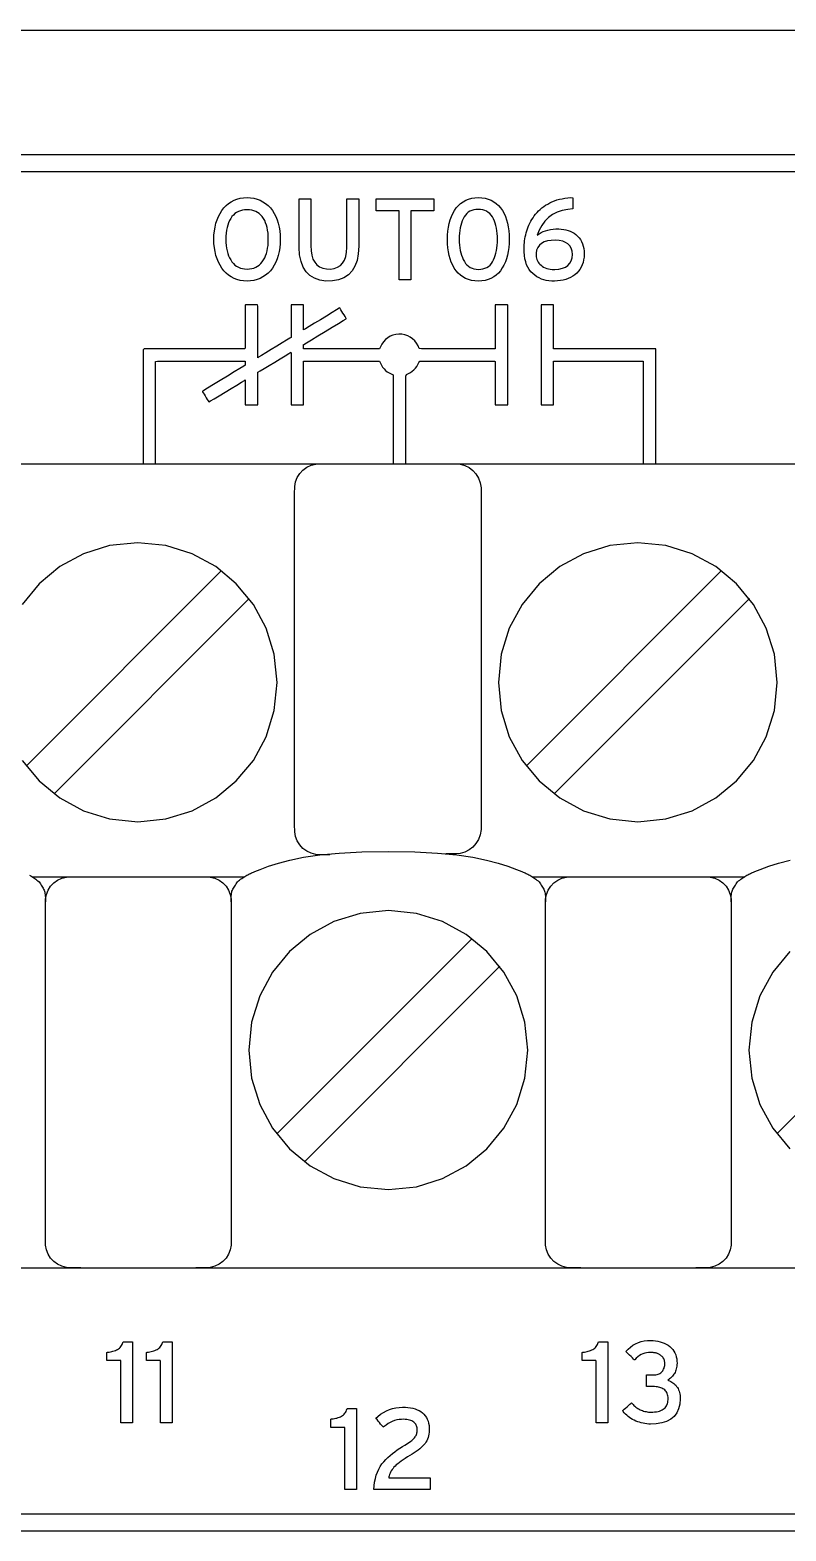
# Model space of a CAD drawing. Extents: x 1 to 47.7, y 0.2 to 33.4.
# Drawn here: x 29.745 to 30.652, y 13.384 to 15.184 of the extents above; entities that cross this region are included whole.
import ezdxf

# ---------------------------------------------------------------- set-up
doc = ezdxf.new("R2010")
doc.units = 0
doc.header["$MEASUREMENT"] = 0
doc.layers.add('6_0____DWG', color=7, linetype='CONTINUOUS')

msp = doc.modelspace()

# ---------------------------------------------------------------- linework, layer by layer
at = {"layer": '6_0____DWG'}
for points in [[(29.6799, 15.1836), (29.7622, 15.1836), (29.8452, 15.1836), (29.9287, 15.1836), (30.0129, 15.1836), (30.0976, 15.1836), (30.183, 15.1836), (30.2689, 15.1836), (30.4423, 15.1836), (30.6179, 15.1836), (30.7955, 15.1836), (30.975, 15.1836), (31.1564, 15.1836), (31.3395, 15.1836), (31.5243, 15.1836), (31.7106, 15.1836)], [(31.8808, 15.0339), (31.3597, 15.0339), (31.1005, 15.0339), (30.8428, 15.0339), (30.5871, 15.0339), (30.3339, 15.0339), (30.0839, 15.0339), (29.9601, 15.0339), (29.8373, 15.0339), (29.7156, 15.0339), (29.5949, 15.0339), (29.4754, 15.0339), (29.357, 15.0339), (29.24, 15.0339), (29.1243, 15.0339), (29.01, 15.0339), (28.8971, 15.0339), (28.7858, 15.0339), (28.6761, 15.0339), (28.568, 15.0339), (28.4617, 15.0339)], [(28.4781, 15.0139), (28.5488, 15.0139), (28.6204, 15.0139), (28.6931, 15.0139), (28.7666, 15.0139), (28.9165, 15.0139), (29.0698, 15.0139), (29.2264, 15.0139), (29.386, 15.0139), (29.5485, 15.0139), (29.7137, 15.0139), (29.8813, 15.0139), (30.0512, 15.0139), (30.2231, 15.0139), (30.3969, 15.0139), (30.5724, 15.0139), (30.7493, 15.0139), (30.9275, 15.0139), (31.2868, 15.0139), (31.6489, 15.0139)], [(30.2019, 14.967), (30.2019, 14.884), (30.1878, 14.884), (30.1878, 14.967), (30.1603, 14.967), (30.1603, 14.9812), (30.2294, 14.9812), (30.2294, 14.967), (30.2019, 14.967)], [(30.3732, 14.854), (30.3582, 14.854), (30.3582, 14.734), (30.3732, 14.734), (30.3732, 14.7865), (30.4807, 14.7865), (30.4807, 14.6636), (30.4957, 14.6636), (30.4957, 14.8015), (30.3732, 14.8015), (30.3732, 14.854)], [(26.4752, 14.6636), (31.4522, 14.6636)], [(30.1049, 14.1948), (30.1044, 14.1948), (30.103, 14.1948), (30.1011, 14.1948), (30.0989, 14.1948), (30.0967, 14.1948), (30.0947, 14.1948), (30.0932, 14.1948), (30.0925, 14.1948), (30.0878, 14.1952), (30.0822, 14.1967), (30.077, 14.1991), (30.0725, 14.2024), (30.0687, 14.2065), (30.0657, 14.2113), (30.0636, 14.2166), (30.0626, 14.2223), (30.0625, 14.2309), (30.0625, 14.2653), (30.0625, 14.322), (30.0625, 14.392), (30.0625, 14.4664), (30.0625, 14.5364), (30.0625, 14.5931), (30.0625, 14.6275), (30.0626, 14.6361), (30.0636, 14.6418), (30.0657, 14.6471), (30.0687, 14.6519), (30.0725, 14.656), (30.077, 14.6593), (30.0822, 14.6617), (30.0878, 14.6632), (30.0925, 14.6636), (30.0932, 14.6636), (30.0947, 14.6636), (30.0967, 14.6636), (30.0989, 14.6636), (30.1011, 14.6636), (30.103, 14.6636), (30.1044, 14.6636), (30.1049, 14.6636)], [(30.2438, 14.6636), (30.2443, 14.6636), (30.2457, 14.6636), (30.2476, 14.6636), (30.2498, 14.6636), (30.252, 14.6636), (30.254, 14.6636), (30.2555, 14.6636), (30.2562, 14.6636), (30.261, 14.6632), (30.2666, 14.6616), (30.2717, 14.6591), (30.2762, 14.6556), (30.28, 14.6513), (30.283, 14.6463), (30.2851, 14.6408), (30.2861, 14.6347), (30.2862, 14.626), (30.2862, 14.592), (30.2862, 14.5359), (30.2862, 14.4666), (30.2862, 14.3929), (30.2862, 14.3236), (30.2862, 14.2675), (30.2862, 14.2335), (30.2861, 14.2248), (30.2851, 14.2188), (30.283, 14.2132), (30.28, 14.2083), (30.2762, 14.204), (30.2717, 14.2005), (30.2666, 14.1979), (30.261, 14.1964), (30.2562, 14.196), (30.2555, 14.196), (30.254, 14.196), (30.252, 14.196), (30.2498, 14.196), (30.2476, 14.196), (30.2457, 14.196), (30.2443, 14.196), (30.2438, 14.196)], [(29.7354, 14.3079), (29.7559, 14.2832), (29.7807, 14.2628), (29.8091, 14.2474), (29.8405, 14.2377), (29.8743, 14.2343), (29.908, 14.2377), (29.9394, 14.2474), (29.9678, 14.2628), (29.9925, 14.2832), (30.013, 14.3079), (30.0284, 14.3363), (30.0381, 14.3677), (30.0415, 14.4014), (30.0381, 14.4351), (30.0284, 14.4665), (30.013, 14.4949), (29.9925, 14.5197), (29.9678, 14.5402), (29.9394, 14.5556), (29.908, 14.5654), (29.8743, 14.5688), (29.8405, 14.5654), (29.8091, 14.5556), (29.7807, 14.5402), (29.7559, 14.5197), (29.7354, 14.4949)], [(29.7404, 14.3011), (29.9747, 14.5354)], [(30.3404, 14.3011), (30.5747, 14.5354)], [(29.7739, 14.2677), (30.0081, 14.502)], [(30.3739, 14.2677), (30.6081, 14.502)], [(29.9862, 14.1384), (29.9862, 14.1399), (29.9862, 14.1416), (29.9863, 14.1433), (29.9864, 14.145), (29.9866, 14.1466), (29.9868, 14.1482), (29.987, 14.1497), (29.9873, 14.151), (29.9878, 14.1521), (29.9884, 14.1534), (29.9891, 14.1546), (29.9898, 14.1559), (29.9906, 14.1572), (29.9915, 14.1584), (29.9923, 14.1597), (29.9931, 14.1609), (29.9939, 14.1622), (29.9951, 14.1634), (29.9965, 14.1644), (29.9977, 14.1654), (29.999, 14.1663), (30.0002, 14.1672), (30.0015, 14.168), (30.0027, 14.1688), (30.0039, 14.1695), (30.0052, 14.1702), (30.0063, 14.1708), (30.0074, 14.1713), (30.0085, 14.1719), (30.0095, 14.1724), (30.0107, 14.1729), (30.0119, 14.1734), (30.0132, 14.174), (30.0147, 14.1746), (30.021, 14.1771), (30.0313, 14.1809), (30.0431, 14.1847), (30.0569, 14.1883), (30.0733, 14.1917), (30.0927, 14.1946), (30.1158, 14.1968), (30.143, 14.1983), (30.1748, 14.1988), (30.2067, 14.1983), (30.2339, 14.1968), (30.257, 14.1946), (30.2764, 14.1917), (30.2928, 14.1883), (30.3066, 14.1847), (30.3184, 14.1809), (30.3287, 14.1771), (30.335, 14.1746), (30.3365, 14.174), (30.3378, 14.1734), (30.339, 14.1729), (30.3401, 14.1724), (30.3412, 14.1719), (30.3423, 14.1713), (30.3434, 14.1708), (30.3445, 14.1702), (30.3458, 14.1695), (30.347, 14.1688), (30.3482, 14.168), (30.3494, 14.1672), (30.3507, 14.1663), (30.3519, 14.1654), (30.3532, 14.1644), (30.3545, 14.1634), (30.3558, 14.1622), (30.3566, 14.1609), (30.3574, 14.1597), (30.3582, 14.1584), (30.3591, 14.1572), (30.3599, 14.1559), (30.3606, 14.1546), (30.3613, 14.1534), (30.3619, 14.1521), (30.3623, 14.151), (30.3627, 14.1497), (30.3629, 14.1482), (30.3631, 14.1466), (30.3633, 14.145), (30.3634, 14.1433), (30.3635, 14.1416), (30.3635, 14.1399), (30.3635, 14.1384)], [(30.5862, 14.1384), (30.5862, 14.1399), (30.5862, 14.1416), (30.5863, 14.1433), (30.5864, 14.145), (30.5866, 14.1466), (30.5868, 14.1482), (30.587, 14.1497), (30.5874, 14.151), (30.5878, 14.1521), (30.5884, 14.1534), (30.5891, 14.1546), (30.5898, 14.1559), (30.5906, 14.1572), (30.5915, 14.1584), (30.5923, 14.1597), (30.5931, 14.1609), (30.5939, 14.1622), (30.5951, 14.1634), (30.5965, 14.1644), (30.5977, 14.1654), (30.599, 14.1663), (30.6002, 14.1672), (30.6015, 14.168), (30.6027, 14.1688), (30.6039, 14.1695), (30.6052, 14.1702), (30.6063, 14.1708), (30.6074, 14.1713), (30.6085, 14.1719), (30.6095, 14.1724), (30.6107, 14.1729), (30.6119, 14.1734), (30.6132, 14.174), (30.6147, 14.1746), (30.621, 14.1771), (30.6313, 14.1809), (30.6431, 14.1847), (30.6569, 14.1883)], [(29.7445, 14.1702), (29.7458, 14.1695), (29.747, 14.1688), (29.7482, 14.168), (29.7494, 14.1672), (29.7507, 14.1663), (29.7519, 14.1654), (29.7532, 14.1644), (29.7545, 14.1634), (29.7558, 14.1622), (29.7566, 14.1609), (29.7574, 14.1597), (29.7582, 14.1584), (29.7591, 14.1572), (29.7599, 14.1559), (29.7606, 14.1546), (29.7613, 14.1534), (29.7619, 14.1521), (29.7623, 14.151), (29.7626, 14.1497), (29.7629, 14.1482), (29.7631, 14.1466), (29.7633, 14.145), (29.7634, 14.1433), (29.7635, 14.1416), (29.7635, 14.1399), (29.7635, 14.1384)], [(29.7477, 14.1683), (30.0025, 14.1683)], [(29.8059, 13.6996), (29.8054, 13.6996), (29.804, 13.6996), (29.8021, 13.6996), (29.7999, 13.6996), (29.7977, 13.6996), (29.7957, 13.6996), (29.7942, 13.6996), (29.7935, 13.6996), (29.7888, 13.6999), (29.7832, 13.7013), (29.7781, 13.7037), (29.7735, 13.707), (29.7697, 13.711), (29.7667, 13.7156), (29.7646, 13.7208), (29.7636, 13.7265), (29.7635, 13.7351), (29.7635, 13.7696), (29.7635, 13.8264), (29.7635, 13.8966), (29.7635, 13.9713), (29.7635, 14.0415), (29.7635, 14.0983), (29.7635, 14.1328), (29.7636, 14.1414), (29.7646, 14.147), (29.7667, 14.1522), (29.7697, 14.1569), (29.7735, 14.1609), (29.7781, 14.1641), (29.7832, 14.1665), (29.7888, 14.168), (29.7935, 14.1683), (29.7942, 14.1683), (29.7957, 14.1683), (29.7977, 14.1683), (29.7999, 14.1683), (29.8021, 14.1683), (29.804, 14.1683), (29.8054, 14.1683), (29.8059, 14.1683)], [(29.944, 14.1683), (29.9445, 14.1683), (29.9459, 14.1683), (29.9478, 14.1683), (29.95, 14.1683), (29.9522, 14.1683), (29.9542, 14.1683), (29.9557, 14.1683), (29.9564, 14.1683), (29.9611, 14.168), (29.9667, 14.1665), (29.9718, 14.1641), (29.9764, 14.1609), (29.9802, 14.1569), (29.9832, 14.1522), (29.9852, 14.147), (29.9863, 14.1414), (29.9864, 14.1328), (29.9864, 14.0983), (29.9864, 14.0415), (29.9864, 13.9713), (29.9864, 13.8966), (29.9864, 13.8264), (29.9864, 13.7696), (29.9864, 13.7351), (29.9863, 13.7265), (29.9852, 13.7208), (29.9832, 13.7156), (29.9802, 13.711), (29.9764, 13.707), (29.9718, 13.7037), (29.9667, 13.7013), (29.9611, 13.6999), (29.9564, 13.6996), (29.9557, 13.6996), (29.9542, 13.6996), (29.9522, 13.6996), (29.95, 13.6996), (29.9478, 13.6996), (29.9459, 13.6996), (29.9445, 13.6996), (29.944, 13.6996)], [(30.3477, 14.1683), (30.6025, 14.1683)], [(30.4059, 13.6996), (30.4054, 13.6996), (30.404, 13.6996), (30.4021, 13.6996), (30.3999, 13.6996), (30.3977, 13.6996), (30.3957, 13.6996), (30.3942, 13.6996), (30.3935, 13.6996), (30.3888, 13.6999), (30.3832, 13.7013), (30.3781, 13.7037), (30.3735, 13.707), (30.3697, 13.711), (30.3667, 13.7156), (30.3646, 13.7208), (30.3636, 13.7265), (30.3635, 13.7351), (30.3635, 13.7696), (30.3635, 13.8264), (30.3635, 13.8966), (30.3635, 13.9713), (30.3635, 14.0415), (30.3635, 14.0983), (30.3635, 14.1328), (30.3636, 14.1414), (30.3646, 14.147), (30.3667, 14.1522), (30.3697, 14.1569), (30.3735, 14.1609), (30.3781, 14.1641), (30.3832, 14.1665), (30.3888, 14.168), (30.3935, 14.1683), (30.3942, 14.1683), (30.3957, 14.1683), (30.3977, 14.1683), (30.3999, 14.1683), (30.4021, 14.1683), (30.404, 14.1683), (30.4054, 14.1683), (30.4059, 14.1683)], [(30.544, 14.1683), (30.5445, 14.1683), (30.5459, 14.1683), (30.5478, 14.1683), (30.55, 14.1683), (30.5522, 14.1683), (30.5542, 14.1683), (30.5557, 14.1683), (30.5564, 14.1683), (30.5611, 14.168), (30.5667, 14.1665), (30.5718, 14.1641), (30.5764, 14.1609), (30.5802, 14.1569), (30.5832, 14.1522), (30.5852, 14.147), (30.5863, 14.1414), (30.5864, 14.1328), (30.5864, 14.0983), (30.5864, 14.0415), (30.5864, 13.9713), (30.5864, 13.8966), (30.5864, 13.8264), (30.5864, 13.7696), (30.5864, 13.7351), (30.5863, 13.7265), (30.5852, 13.7208), (30.5832, 13.7156), (30.5802, 13.711), (30.5764, 13.707), (30.5718, 13.7037), (30.5667, 13.7013), (30.5611, 13.6999), (30.5564, 13.6996), (30.5557, 13.6996), (30.5542, 13.6996), (30.5522, 13.6996), (30.55, 13.6996), (30.5478, 13.6996), (30.5459, 13.6996), (30.5445, 13.6996), (30.544, 13.6996)], [(30.0411, 13.8601), (30.2753, 14.0944)], [(30.6411, 13.8601), (30.8754, 14.0944)], [(30.6565, 14.0787), (30.6361, 14.0539), (30.6207, 14.0255), (30.6109, 13.9941), (30.6075, 13.9604), (30.6109, 13.9267), (30.6207, 13.8953), (30.6361, 13.8669), (30.6565, 13.8422)], [(30.0745, 13.8267), (30.3088, 14.061)], [(26.7935, 13.6996), (31.7746, 13.6996)], [(32.133, 13.4039), (31.4073, 13.4039), (31.0469, 13.4039), (30.8679, 13.4039), (30.6902, 13.4039), (30.5137, 13.4039), (30.3388, 13.4039), (30.1656, 13.4039), (29.9943, 13.4039), (29.8251, 13.4039), (29.6583, 13.4039), (29.494, 13.4039), (29.3325, 13.4039), (29.1738, 13.4039), (29.0183, 13.4039), (28.8661, 13.4039), (28.7914, 13.4039), (28.7175, 13.4039), (28.6445, 13.4039), (28.5725, 13.4039), (28.5015, 13.4039), (28.4315, 13.4039)], [(28.4617, 13.3839), (28.568, 13.3839), (28.6761, 13.3839), (28.7858, 13.3839), (28.8971, 13.3839), (29.01, 13.3839), (29.1243, 13.3839), (29.24, 13.3839), (29.357, 13.3839), (29.4754, 13.3839), (29.5949, 13.3839), (29.7156, 13.3839), (29.8373, 13.3839), (29.9601, 13.3839), (30.0839, 13.3839), (30.3339, 13.3839), (30.5871, 13.3839), (30.8428, 13.3839), (31.1005, 13.3839), (31.3597, 13.3839), (31.8808, 13.3839)]]:
    msp.add_lwpolyline(points, dxfattribs=at)
for points in [[(30.0453, 14.9326), (30.0451, 14.9275), (30.0447, 14.9225), (30.0439, 14.9179), (30.0429, 14.9134), (30.0416, 14.9093), (30.0399, 14.9053), (30.0381, 14.9017), (30.0359, 14.8982), (30.0334, 14.895), (30.0306, 14.8922), (30.0277, 14.8896), (30.0245, 14.8875), (30.0211, 14.8858), (30.0175, 14.8844), (30.0137, 14.8834), (30.0096, 14.8827), (30.0054, 14.8824), (30.0011, 14.8827), (29.9971, 14.8834), (29.9933, 14.8844), (29.9898, 14.8858), (29.9864, 14.8875), (29.9833, 14.8896), (29.9804, 14.8922), (29.9777, 14.895), (29.9752, 14.8982), (29.973, 14.9017), (29.971, 14.9053), (29.9694, 14.9093), (29.968, 14.9134), (29.967, 14.9179), (29.9662, 14.9225), (29.9657, 14.9275), (29.9656, 14.9326), (29.9657, 14.9378), (29.9662, 14.9427), (29.967, 14.9474), (29.968, 14.9519), (29.9694, 14.9561), (29.971, 14.96), (29.973, 14.9637), (29.9752, 14.9672), (29.9777, 14.9704), (29.9804, 14.9732), (29.9833, 14.9757), (29.9864, 14.9778), (29.9898, 14.9795), (29.9933, 14.9809), (29.9971, 14.9819), (30.0011, 14.9825), (30.0054, 14.9827), (30.0096, 14.9825), (30.0137, 14.9819), (30.0175, 14.9809), (30.0211, 14.9795), (30.0245, 14.9778), (30.0277, 14.9757), (30.0306, 14.9732), (30.0334, 14.9704), (30.0359, 14.9672), (30.0381, 14.9637), (30.0399, 14.96), (30.0416, 14.9561), (30.0429, 14.9519), (30.0439, 14.9474), (30.0447, 14.9427), (30.0451, 14.9378)], [(30.1394, 14.9245), (30.1388, 14.9154), (30.1373, 14.9074), (30.1348, 14.9005), (30.1314, 14.8947), (30.127, 14.89), (30.1216, 14.8865), (30.1153, 14.884), (30.108, 14.8827), (30.1, 14.8826), (30.0927, 14.8837), (30.0863, 14.886), (30.0808, 14.8894), (30.0763, 14.8938), (30.0728, 14.8994), (30.0702, 14.9062), (30.0685, 14.914), (30.0679, 14.9229), (30.0678, 14.9262), (30.0678, 14.9312), (30.0678, 14.9389), (30.0678, 14.9481), (30.0678, 14.9579), (30.0678, 14.9672), (30.0678, 14.9748), (30.0678, 14.9798), (30.0679, 14.9812), (30.0686, 14.9812), (30.0701, 14.9812), (30.0722, 14.9812), (30.0746, 14.9812), (30.0771, 14.9812), (30.0792, 14.9812), (30.0809, 14.9812), (30.0818, 14.9812), (30.0819, 14.9804), (30.0819, 14.9761), (30.0819, 14.9689), (30.0819, 14.96), (30.0819, 14.9503), (30.0819, 14.9409), (30.0819, 14.9329), (30.0819, 14.9273), (30.0819, 14.9252), (30.0822, 14.919), (30.0831, 14.9137), (30.0845, 14.909), (30.0866, 14.9051), (30.0892, 14.902), (30.0924, 14.8996), (30.0962, 14.898), (30.1006, 14.8971), (30.1055, 14.897), (30.11, 14.8977), (30.114, 14.8992), (30.1174, 14.9013), (30.1201, 14.9042), (30.1223, 14.9078), (30.1239, 14.9121), (30.1249, 14.9172), (30.1253, 14.923), (30.1253, 14.9256), (30.1253, 14.9307), (30.1253, 14.9384), (30.1253, 14.9478), (30.1253, 14.9577), (30.1253, 14.967), (30.1253, 14.9747), (30.1253, 14.9798), (30.1253, 14.9812), (30.126, 14.9812), (30.1276, 14.9812), (30.1297, 14.9812), (30.1321, 14.9812), (30.1345, 14.9812), (30.1367, 14.9812), (30.1384, 14.9812), (30.1393, 14.9812), (30.1394, 14.9804), (30.1394, 14.976), (30.1394, 14.9688), (30.1394, 14.9597), (30.1394, 14.9499), (30.1394, 14.9404), (30.1394, 14.9323), (30.1394, 14.9266)], [(30.32, 14.9328), (30.3198, 14.9276), (30.3194, 14.9227), (30.3188, 14.918), (30.3179, 14.9136), (30.3167, 14.9094), (30.3153, 14.9055), (30.3136, 14.9017), (30.3116, 14.8983), (30.3094, 14.895), (30.3069, 14.8922), (30.3042, 14.8896), (30.3013, 14.8875), (30.298, 14.8858), (30.2946, 14.8844), (30.2909, 14.8834), (30.2869, 14.8827), (30.2827, 14.8824), (30.2785, 14.8827), (30.2746, 14.8833), (30.271, 14.8843), (30.2675, 14.8857), (30.2643, 14.8875), (30.2614, 14.8896), (30.2587, 14.8921), (30.2562, 14.8949), (30.254, 14.8981), (30.2521, 14.9015), (30.2504, 14.9052), (30.249, 14.9091), (30.2478, 14.9133), (30.2469, 14.9177), (30.2462, 14.9224), (30.2458, 14.9273), (30.2457, 14.9325), (30.2458, 14.9377), (30.2462, 14.9426), (30.2469, 14.9473), (30.2478, 14.9517), (30.249, 14.9559), (30.2505, 14.9599), (30.2522, 14.9636), (30.2541, 14.9671), (30.2564, 14.9703), (30.2589, 14.9732), (30.2616, 14.9757), (30.2646, 14.9778), (30.2678, 14.9796), (30.2712, 14.9809), (30.2749, 14.9819), (30.2788, 14.9825), (30.283, 14.9827), (30.2872, 14.9825), (30.2911, 14.9819), (30.2948, 14.9809), (30.2983, 14.9795), (30.3015, 14.9778), (30.3044, 14.9757), (30.3071, 14.9732), (30.3096, 14.9704), (30.3118, 14.9672), (30.3137, 14.9638), (30.3153, 14.9601), (30.3168, 14.9562), (30.3179, 14.952), (30.3188, 14.9475), (30.3194, 14.9429), (30.3198, 14.9379)], [(30.4099, 14.9148), (30.4097, 14.9113), (30.4092, 14.9079), (30.4085, 14.9048), (30.4075, 14.9019), (30.4063, 14.8991), (30.4047, 14.8966), (30.4029, 14.8943), (30.4009, 14.8921), (30.3986, 14.8902), (30.3961, 14.8885), (30.3935, 14.8869), (30.3907, 14.8856), (30.3877, 14.8846), (30.3846, 14.8837), (30.3814, 14.8831), (30.378, 14.8827), (30.3744, 14.8825), (30.3709, 14.8825), (30.3676, 14.8828), (30.3644, 14.8833), (30.3614, 14.884), (30.3585, 14.885), (30.3557, 14.8863), (30.3531, 14.8878), (30.3505, 14.8895), (30.3482, 14.8915), (30.3459, 14.8937), (30.344, 14.8963), (30.3423, 14.8991), (30.3408, 14.9022), (30.3397, 14.9057), (30.3388, 14.9094), (30.3381, 14.9134), (30.3378, 14.9177), (30.3377, 14.9218), (30.3377, 14.924), (30.3379, 14.9263), (30.3381, 14.9286), (30.3384, 14.9309), (30.3387, 14.9332), (30.3392, 14.9356), (30.3397, 14.938), (30.3403, 14.9404), (30.341, 14.9428), (30.3418, 14.9452), (30.3427, 14.9475), (30.3436, 14.9498), (30.3447, 14.952), (30.3459, 14.9543), (30.3471, 14.9565), (30.3485, 14.9586), (30.3499, 14.9608), (30.3515, 14.9629), (30.3533, 14.9649), (30.3551, 14.9668), (30.3571, 14.9686), (30.3592, 14.9703), (30.3614, 14.972), (30.3636, 14.9736), (30.3661, 14.975), (30.3686, 14.9764), (30.3712, 14.9777), (30.3741, 14.9789), (30.377, 14.9799), (30.3801, 14.9807), (30.3834, 14.9814), (30.3868, 14.982), (30.3903, 14.9824), (30.394, 14.9827), (30.3961, 14.9826), (30.3961, 14.9817), (30.3961, 14.9801), (30.3961, 14.978), (30.3961, 14.9756), (30.3961, 14.9733), (30.3961, 14.9713), (30.3961, 14.9698), (30.3961, 14.9691), (30.3904, 14.9686), (30.3836, 14.9673), (30.3774, 14.9653), (30.3719, 14.9625), (30.3669, 14.9589), (30.3626, 14.9545), (30.3589, 14.9494), (30.3558, 14.9435), (30.3536, 14.9375), (30.3558, 14.9392), (30.3581, 14.9407), (30.3606, 14.9419), (30.3633, 14.943), (30.3662, 14.9438), (30.3693, 14.9445), (30.3726, 14.9449), (30.376, 14.9451), (30.3794, 14.9452), (30.3824, 14.945), (30.3853, 14.9446), (30.388, 14.9441), (30.3906, 14.9433), (30.3931, 14.9424), (30.3955, 14.9412), (30.3978, 14.9399), (30.4, 14.9384), (30.402, 14.9366), (30.4038, 14.9346), (30.4054, 14.9324), (30.4067, 14.93), (30.4078, 14.9274), (30.4087, 14.9246), (30.4093, 14.9215), (30.4097, 14.9183)], [(30.0309, 14.9326), (30.0308, 14.9365), (30.0306, 14.9401), (30.0301, 14.9435), (30.0295, 14.9467), (30.0287, 14.9498), (30.0277, 14.9526), (30.0266, 14.9552), (30.0252, 14.9577), (30.0237, 14.9599), (30.022, 14.9618), (30.0201, 14.9635), (30.0181, 14.9649), (30.0159, 14.9661), (30.0135, 14.967), (30.011, 14.9677), (30.0083, 14.9681), (30.0054, 14.9682), (30.0025, 14.9681), (29.9999, 14.9677), (29.9974, 14.967), (29.995, 14.9661), (29.9929, 14.9649), (29.9908, 14.9635), (29.989, 14.9618), (29.9873, 14.9599), (29.9858, 14.9577), (29.9844, 14.9552), (29.9832, 14.9526), (29.9822, 14.9498), (29.9814, 14.9467), (29.9807, 14.9435), (29.9803, 14.9401), (29.98, 14.9365), (29.9799, 14.9326), (29.98, 14.9289), (29.9803, 14.9253), (29.9807, 14.9219), (29.9814, 14.9187), (29.9822, 14.9157), (29.9832, 14.9129), (29.9844, 14.9103), (29.9858, 14.9079), (29.9873, 14.9056), (29.989, 14.9036), (29.9908, 14.9018), (29.9929, 14.9003), (29.995, 14.8991), (29.9974, 14.8982), (29.9999, 14.8975), (30.0025, 14.8971), (30.0054, 14.897), (30.0083, 14.8971), (30.011, 14.8975), (30.0135, 14.8982), (30.0159, 14.8991), (30.0181, 14.9003), (30.0201, 14.9018), (30.022, 14.9036), (30.0237, 14.9056), (30.0252, 14.9079), (30.0266, 14.9103), (30.0277, 14.9129), (30.0287, 14.9157), (30.0295, 14.9187), (30.0301, 14.9219), (30.0306, 14.9253), (30.0308, 14.9289)], [(30.3057, 14.9325), (30.3057, 14.9361), (30.3054, 14.9396), (30.3051, 14.9429), (30.3046, 14.9461), (30.3039, 14.9491), (30.3031, 14.9519), (30.3022, 14.9546), (30.3011, 14.9572), (30.2998, 14.9595), (30.2983, 14.9616), (30.2967, 14.9635), (30.2948, 14.965), (30.2928, 14.9663), (30.2906, 14.9673), (30.2881, 14.968), (30.2855, 14.9685), (30.2827, 14.9686), (30.2799, 14.9685), (30.2774, 14.968), (30.275, 14.9673), (30.2728, 14.9663), (30.2708, 14.9651), (30.2689, 14.9635), (30.2673, 14.9617), (30.2659, 14.9597), (30.2646, 14.9573), (30.2635, 14.9548), (30.2625, 14.9522), (30.2617, 14.9493), (30.261, 14.9464), (30.2605, 14.9432), (30.2602, 14.9399), (30.26, 14.9364), (30.2599, 14.9328), (30.26, 14.9292), (30.2602, 14.9257), (30.2606, 14.9224), (30.2612, 14.9193), (30.2619, 14.9163), (30.2627, 14.9135), (30.2637, 14.9108), (30.2648, 14.9083), (30.2661, 14.9059), (30.2676, 14.9038), (30.2692, 14.9019), (30.2711, 14.9003), (30.2731, 14.899), (30.2753, 14.8979), (30.2776, 14.8972), (30.2802, 14.8967), (30.283, 14.8965), (30.2858, 14.8967), (30.2884, 14.8972), (30.2908, 14.8979), (30.293, 14.8989), (30.2951, 14.9002), (30.2969, 14.9018), (30.2985, 14.9037), (30.3, 14.9058), (30.3012, 14.9082), (30.3023, 14.9107), (30.3032, 14.9133), (30.304, 14.9161), (30.3046, 14.9191), (30.3051, 14.9222), (30.3054, 14.9255), (30.3057, 14.9289)], [(30.3957, 14.9146), (30.3953, 14.9185), (30.3943, 14.9219), (30.3927, 14.9247), (30.3904, 14.9271), (30.3876, 14.929), (30.3841, 14.9303), (30.38, 14.9312), (30.3753, 14.9315), (30.3702, 14.9313), (30.3657, 14.9307), (30.3619, 14.9295), (30.3586, 14.9278), (30.3561, 14.9256), (30.3541, 14.9229), (30.3528, 14.9197), (30.3521, 14.916), (30.3521, 14.9133), (30.3522, 14.9116), (30.3526, 14.9099), (30.3531, 14.9084), (30.3538, 14.9068), (30.3546, 14.9054), (30.3556, 14.904), (30.3568, 14.9027), (30.3581, 14.9015), (30.3596, 14.9003), (30.3612, 14.8993), (30.363, 14.8985), (30.3649, 14.8978), (30.367, 14.8972), (30.3692, 14.8969), (30.3716, 14.8966), (30.3746, 14.8966), (30.3795, 14.897), (30.3838, 14.8979), (30.3874, 14.8994), (30.3903, 14.9014), (30.3926, 14.9039), (30.3943, 14.9069), (30.3953, 14.9105)], [(30.3032, 14.8015), (30.3, 14.8015), (30.2914, 14.8015), (30.2791, 14.8015), (30.2645, 14.8015), (30.2492, 14.8015), (30.2347, 14.8015), (30.2227, 14.8015), (30.2145, 14.8015), (30.2118, 14.8018), (30.2105, 14.8051), (30.2087, 14.8081), (30.2065, 14.8109), (30.204, 14.8133), (30.2012, 14.8153), (30.1981, 14.8169), (30.1947, 14.8181), (30.1912, 14.8188), (30.1875, 14.819), (30.1838, 14.8186), (30.1803, 14.8177), (30.1771, 14.8164), (30.1741, 14.8146), (30.1714, 14.8124), (30.169, 14.8099), (30.167, 14.807), (30.1653, 14.8039), (30.1642, 14.8015), (30.1593, 14.8015), (30.1496, 14.8015), (30.1364, 14.8015), (30.1215, 14.8015), (30.1063, 14.8015), (30.0923, 14.8015), (30.0812, 14.8015), (30.0745, 14.8015), (30.0732, 14.8015), (30.0732, 14.8018), (30.0732, 14.8024), (30.0732, 14.8031), (30.0732, 14.8039), (30.0732, 14.8047), (30.0732, 14.8055), (30.0732, 14.806), (30.0732, 14.8064), (30.0736, 14.8067), (30.0769, 14.8087), (30.0828, 14.8123), (30.0905, 14.8169), (30.099, 14.8221), (30.1075, 14.8272), (30.1151, 14.8318), (30.1209, 14.8354), (30.1242, 14.8374), (30.1245, 14.8377), (30.1239, 14.8386), (30.123, 14.8401), (30.1218, 14.8421), (30.1205, 14.8442), (30.1192, 14.8463), (30.1181, 14.8482), (30.1172, 14.8496), (30.1168, 14.8504), (30.1161, 14.85), (30.1128, 14.848), (30.1075, 14.8448), (30.1008, 14.8407), (30.0935, 14.8363), (30.0864, 14.832), (30.0801, 14.8282), (30.0755, 14.8254), (30.0733, 14.8241), (30.0732, 14.8246), (30.0732, 14.827), (30.0732, 14.8308), (30.0732, 14.8354), (30.0732, 14.8405), (30.0732, 14.8453), (30.0732, 14.8496), (30.0732, 14.8526), (30.0732, 14.854), (30.0728, 14.854), (30.0715, 14.854), (30.0696, 14.854), (30.0672, 14.854), (30.0647, 14.854), (30.0623, 14.854), (30.0602, 14.854), (30.0588, 14.854), (30.0582, 14.854), (30.0582, 14.8528), (30.0582, 14.8493), (30.0582, 14.8441), (30.0582, 14.8379), (30.0582, 14.8313), (30.0582, 14.8251), (30.0582, 14.8198), (30.0582, 14.8162), (30.0582, 14.8149), (30.0567, 14.814), (30.0529, 14.8117), (30.0475, 14.8084), (30.0411, 14.8045), (30.0343, 14.8005), (30.028, 14.7966), (30.0228, 14.7934), (30.0193, 14.7913), (30.0182, 14.7907), (30.0182, 14.7934), (30.0182, 14.7997), (30.0182, 14.8085), (30.0182, 14.8187), (30.0182, 14.8293), (30.0182, 14.8392), (30.0182, 14.8474), (30.0182, 14.8526), (30.0181, 14.854), (30.0174, 14.854), (30.0159, 14.854), (30.0137, 14.854), (30.0113, 14.854), (30.0088, 14.854), (30.0065, 14.854), (30.0046, 14.854), (30.0034, 14.854), (30.0032, 14.8538), (30.0032, 14.851), (30.0032, 14.8453), (30.0032, 14.8377), (30.0032, 14.8291), (30.0032, 14.8203), (30.0032, 14.8123), (30.0032, 14.806), (30.0032, 14.8022), (30.0025, 14.8015), (29.9951, 14.8015), (29.9813, 14.8015), (29.9633, 14.8015), (29.9431, 14.8015), (29.9228, 14.8015), (29.9044, 14.8015), (29.89, 14.8015), (29.8818, 14.8015), (29.8807, 14.8003), (29.8807, 14.7912), (29.8807, 14.7752), (29.8807, 14.7546), (29.8807, 14.7318), (29.8807, 14.709), (29.8807, 14.6886), (29.8807, 14.673), (29.8807, 14.6645), (29.8808, 14.6636), (29.8819, 14.6636), (29.8837, 14.6636), (29.886, 14.6636), (29.8885, 14.6636), (29.8909, 14.6636), (29.8931, 14.6636), (29.8948, 14.6636), (29.8956, 14.6636), (29.8957, 14.6656), (29.8957, 14.675), (29.8957, 14.6902), (29.8957, 14.7091), (29.8957, 14.7296), (29.8957, 14.7497), (29.8957, 14.7672), (29.8957, 14.7801), (29.8957, 14.7863), (29.8979, 14.7865), (29.9067, 14.7865), (29.9203, 14.7865), (29.9371, 14.7865), (29.9551, 14.7865), (29.9725, 14.7865), (29.9875, 14.7865), (29.9983, 14.7865), (30.0031, 14.7865), (30.0032, 14.7864), (30.0032, 14.7859), (30.0032, 14.7853), (30.0032, 14.7845), (30.0032, 14.7837), (30.0032, 14.7829), (30.0032, 14.7822), (30.0032, 14.7818), (30.0032, 14.7816), (30.0015, 14.7806), (29.9968, 14.7777), (29.99, 14.7736), (29.9818, 14.7686), (29.9732, 14.7634), (29.965, 14.7584), (29.9581, 14.7543), (29.9534, 14.7514), (29.9518, 14.7504), (29.9521, 14.7499), (29.9528, 14.7487), (29.9539, 14.7469), (29.9551, 14.7449), (29.9564, 14.7427), (29.9577, 14.7407), (29.9587, 14.739), (29.9594, 14.7379), (29.9596, 14.7376), (29.9615, 14.7388), (29.9659, 14.7414), (29.972, 14.7451), (29.9791, 14.7494), (29.9864, 14.7538), (29.9932, 14.7579), (29.9987, 14.7613), (30.0022, 14.7635), (30.0032, 14.764), (30.0032, 14.7624), (30.0032, 14.7593), (30.0032, 14.755), (30.0032, 14.7501), (30.0032, 14.7451), (30.0032, 14.7405), (30.0032, 14.7368), (30.0032, 14.7345), (30.0032, 14.734), (30.0041, 14.734), (30.0057, 14.734), (30.0079, 14.734), (30.0103, 14.734), (30.0128, 14.734), (30.0151, 14.734), (30.0169, 14.734), (30.018, 14.734), (30.0182, 14.7342), (30.0182, 14.7367), (30.0182, 14.7411), (30.0182, 14.7469), (30.0182, 14.7533), (30.0182, 14.7598), (30.0182, 14.7656), (30.0182, 14.7702), (30.0182, 14.7728), (30.0185, 14.7733), (30.0212, 14.775), (30.0259, 14.7778), (30.0319, 14.7814), (30.0386, 14.7855), (30.0452, 14.7895), (30.051, 14.793), (30.0555, 14.7958), (30.0579, 14.7972), (30.0582, 14.7965), (30.0582, 14.7919), (30.0582, 14.7843), (30.0582, 14.7746), (30.0582, 14.7641), (30.0582, 14.7537), (30.0582, 14.7445), (30.0582, 14.7377), (30.0582, 14.7342), (30.0584, 14.734), (30.0596, 14.734), (30.0615, 14.734), (30.0638, 14.734), (30.0663, 14.734), (30.0687, 14.734), (30.0709, 14.734), (30.0724, 14.734), (30.0732, 14.734), (30.0732, 14.7352), (30.0732, 14.7395), (30.0732, 14.7462), (30.0732, 14.7544), (30.0732, 14.7632), (30.0732, 14.7717), (30.0732, 14.779), (30.0732, 14.7842), (30.0732, 14.7865), (30.0757, 14.7865), (30.0837, 14.7865), (30.0957, 14.7865), (30.1101, 14.7865), (30.1254, 14.7865), (30.14, 14.7865), (30.1525, 14.7865), (30.1611, 14.7865), (30.1644, 14.7865), (30.1654, 14.784), (30.1666, 14.7816), (30.168, 14.7794), (30.1697, 14.7773), (30.1716, 14.7755), (30.1736, 14.7738), (30.1759, 14.7724), (30.1783, 14.7712), (30.1806, 14.7703), (30.1806, 14.766), (30.1806, 14.7557), (30.1806, 14.741), (30.1806, 14.7238), (30.1806, 14.706), (30.1806, 14.6892), (30.1806, 14.6754), (30.1806, 14.6663), (30.1807, 14.6636), (30.1814, 14.6636), (30.1829, 14.6636), (30.185, 14.6636), (30.1874, 14.6636), (30.1899, 14.6636), (30.1923, 14.6636), (30.1942, 14.6636), (30.1954, 14.6636), (30.1957, 14.6639), (30.1957, 14.6694), (30.1957, 14.6807), (30.1957, 14.696), (30.1957, 14.7134), (30.1957, 14.7312), (30.1957, 14.7476), (30.1957, 14.7606), (30.1957, 14.7687), (30.1966, 14.7706), (30.1991, 14.7716), (30.2014, 14.7729), (30.2036, 14.7745), (30.2056, 14.7762), (30.2074, 14.7782), (30.2089, 14.7803), (30.2103, 14.7826), (30.2114, 14.7851), (30.2126, 14.7865), (30.2183, 14.7865), (30.2287, 14.7865), (30.2422, 14.7865), (30.2573, 14.7865), (30.2725, 14.7865), (30.2861, 14.7865), (30.2966, 14.7865), (30.3024, 14.7865), (30.3032, 14.786), (30.3032, 14.7824), (30.3032, 14.7762), (30.3032, 14.7683), (30.3032, 14.7595), (30.3032, 14.7509), (30.3032, 14.7432), (30.3032, 14.7373), (30.3032, 14.7343), (30.3034, 14.734), (30.3045, 14.734), (30.3063, 14.734), (30.3086, 14.734), (30.3111, 14.734), (30.3136, 14.734), (30.3157, 14.734), (30.3173, 14.734), (30.3181, 14.734), (30.3182, 14.7362), (30.3182, 14.7457), (30.3182, 14.7608), (30.3182, 14.7793), (30.3182, 14.7994), (30.3182, 14.8189), (30.3182, 14.8359), (30.3182, 14.8482), (30.3182, 14.8538), (30.3178, 14.854), (30.3165, 14.854), (30.3146, 14.854), (30.3123, 14.854), (30.3097, 14.854), (30.3073, 14.854), (30.3052, 14.854), (30.3038, 14.854), (30.3032, 14.854), (30.3032, 14.8525), (30.3032, 14.8478), (30.3032, 14.8409), (30.3032, 14.8326), (30.3032, 14.8238), (30.3032, 14.8154), (30.3032, 14.8083), (30.3032, 14.8033)], [(30.3069, 14.4014), (30.3103, 14.3677), (30.32, 14.3363), (30.3354, 14.3079), (30.3559, 14.2832), (30.3807, 14.2628), (30.4091, 14.2474), (30.4405, 14.2377), (30.4743, 14.2343), (30.508, 14.2377), (30.5394, 14.2474), (30.5678, 14.2628), (30.5925, 14.2832), (30.613, 14.3079), (30.6284, 14.3363), (30.6381, 14.3677), (30.6415, 14.4014), (30.6381, 14.4351), (30.6284, 14.4665), (30.613, 14.4949), (30.5925, 14.5197), (30.5678, 14.5402), (30.5394, 14.5556), (30.508, 14.5654), (30.4743, 14.5688), (30.4405, 14.5654), (30.4091, 14.5556), (30.3807, 14.5402), (30.3559, 14.5197), (30.3354, 14.4949), (30.32, 14.4665), (30.3103, 14.4351)], [(30.0075, 13.9604), (30.0109, 13.9267), (30.0207, 13.8953), (30.0361, 13.8669), (30.0565, 13.8422), (30.0813, 13.8218), (30.1097, 13.8064), (30.1412, 13.7967), (30.1749, 13.7933), (30.2086, 13.7967), (30.24, 13.8064), (30.2684, 13.8218), (30.2932, 13.8422), (30.3136, 13.8669), (30.329, 13.8953), (30.3388, 13.9267), (30.3422, 13.9604), (30.3388, 13.9941), (30.329, 14.0255), (30.3136, 14.0539), (30.2932, 14.0787), (30.2684, 14.0992), (30.24, 14.1146), (30.2086, 14.1244), (30.1749, 14.1278), (30.1412, 14.1244), (30.1097, 14.1146), (30.0813, 14.0992), (30.0565, 14.0787), (30.0361, 14.0539), (30.0207, 14.0255), (30.0109, 13.9941)], [(29.8539, 13.5136), (29.8539, 13.5164), (29.8539, 13.524), (29.8539, 13.5349), (29.8539, 13.5475), (29.8539, 13.5606), (29.8539, 13.5725), (29.8539, 13.582), (29.8539, 13.5874), (29.8538, 13.5881), (29.8526, 13.5881), (29.8505, 13.5881), (29.8478, 13.5881), (29.8449, 13.5881), (29.842, 13.5881), (29.8396, 13.5881), (29.8379, 13.5881), (29.8372, 13.5881), (29.8372, 13.5885), (29.8372, 13.5895), (29.8372, 13.591), (29.8372, 13.5927), (29.8372, 13.5944), (29.8372, 13.596), (29.8372, 13.5973), (29.8372, 13.598), (29.8381, 13.5982), (29.8398, 13.5984), (29.8414, 13.5987), (29.843, 13.599), (29.8445, 13.5994), (29.846, 13.5998), (29.8474, 13.6003), (29.8487, 13.6009), (29.85, 13.6016), (29.8512, 13.6023), (29.8523, 13.6031), (29.8532, 13.604), (29.8541, 13.605), (29.8548, 13.6061), (29.8555, 13.6073), (29.856, 13.6086), (29.8565, 13.61), (29.8567, 13.6107), (29.8576, 13.6107), (29.859, 13.6107), (29.8608, 13.6107), (29.8628, 13.6107), (29.8648, 13.6107), (29.8664, 13.6107), (29.8676, 13.6107), (29.868, 13.6107), (29.868, 13.607), (29.868, 13.5971), (29.868, 13.583), (29.868, 13.5664), (29.868, 13.5494), (29.868, 13.5338), (29.868, 13.5216), (29.868, 13.5145), (29.8679, 13.5136), (29.8669, 13.5136), (29.8651, 13.5136), (29.8628, 13.5136), (29.8604, 13.5136), (29.858, 13.5136), (29.8559, 13.5136), (29.8545, 13.5136)], [(29.9014, 13.5136), (29.9014, 13.5164), (29.9014, 13.524), (29.9014, 13.5349), (29.9014, 13.5475), (29.9014, 13.5606), (29.9014, 13.5725), (29.9014, 13.582), (29.9014, 13.5874), (29.9012, 13.5881), (29.9, 13.5881), (29.8979, 13.5881), (29.8952, 13.5881), (29.8923, 13.5881), (29.8895, 13.5881), (29.887, 13.5881), (29.8854, 13.5881), (29.8847, 13.5881), (29.8847, 13.5885), (29.8847, 13.5895), (29.8847, 13.591), (29.8847, 13.5927), (29.8847, 13.5944), (29.8847, 13.596), (29.8847, 13.5973), (29.8847, 13.598), (29.8856, 13.5982), (29.8873, 13.5984), (29.8889, 13.5987), (29.8905, 13.599), (29.892, 13.5994), (29.8934, 13.5998), (29.8948, 13.6003), (29.8962, 13.6009), (29.8975, 13.6016), (29.8986, 13.6023), (29.8997, 13.6031), (29.9007, 13.604), (29.9016, 13.605), (29.9023, 13.6061), (29.903, 13.6073), (29.9035, 13.6086), (29.9039, 13.61), (29.9042, 13.6107), (29.905, 13.6107), (29.9065, 13.6107), (29.9083, 13.6107), (29.9103, 13.6107), (29.9123, 13.6107), (29.9139, 13.6107), (29.9151, 13.6107), (29.9155, 13.6107), (29.9155, 13.607), (29.9155, 13.5971), (29.9155, 13.583), (29.9155, 13.5664), (29.9155, 13.5494), (29.9155, 13.5338), (29.9155, 13.5216), (29.9155, 13.5145), (29.9154, 13.5136), (29.9144, 13.5136), (29.9126, 13.5136), (29.9103, 13.5136), (29.9078, 13.5136), (29.9054, 13.5136), (29.9034, 13.5136), (29.9019, 13.5136)], [(30.4242, 13.5136), (30.4242, 13.5164), (30.4242, 13.524), (30.4242, 13.5349), (30.4242, 13.5475), (30.4242, 13.5606), (30.4242, 13.5725), (30.4242, 13.582), (30.4242, 13.5874), (30.424, 13.5881), (30.4228, 13.5881), (30.4207, 13.5881), (30.418, 13.5881), (30.4151, 13.5881), (30.4123, 13.5881), (30.4098, 13.5881), (30.4081, 13.5881), (30.4075, 13.5881), (30.4075, 13.5885), (30.4075, 13.5895), (30.4075, 13.591), (30.4075, 13.5927), (30.4075, 13.5944), (30.4075, 13.596), (30.4075, 13.5973), (30.4075, 13.598), (30.4084, 13.5982), (30.4101, 13.5984), (30.4117, 13.5987), (30.4133, 13.599), (30.4148, 13.5994), (30.4162, 13.5998), (30.4176, 13.6003), (30.419, 13.6009), (30.4202, 13.6016), (30.4214, 13.6023), (30.4225, 13.6031), (30.4235, 13.604), (30.4243, 13.605), (30.4251, 13.6061), (30.4257, 13.6073), (30.4263, 13.6086), (30.4267, 13.61), (30.427, 13.6107), (30.4278, 13.6107), (30.4293, 13.6107), (30.4311, 13.6107), (30.4331, 13.6107), (30.435, 13.6107), (30.4367, 13.6107), (30.4379, 13.6107), (30.4383, 13.6107), (30.4383, 13.607), (30.4383, 13.5971), (30.4383, 13.583), (30.4383, 13.5664), (30.4383, 13.5494), (30.4383, 13.5338), (30.4383, 13.5216), (30.4383, 13.5145), (30.4381, 13.5136), (30.4371, 13.5136), (30.4353, 13.5136), (30.4331, 13.5136), (30.4306, 13.5136), (30.4282, 13.5136), (30.4262, 13.5136), (30.4247, 13.5136)], [(30.5252, 13.5424), (30.5246, 13.536), (30.5232, 13.5303), (30.5209, 13.5254), (30.5177, 13.5213), (30.5137, 13.5179), (30.5088, 13.5153), (30.503, 13.5134), (30.4963, 13.5123), (30.4896, 13.512), (30.4873, 13.5121), (30.485, 13.5123), (30.4828, 13.5126), (30.4806, 13.5131), (30.4784, 13.5136), (30.4763, 13.5142), (30.4741, 13.5149), (30.472, 13.5157), (30.4699, 13.5166), (30.4679, 13.5176), (30.466, 13.5188), (30.4642, 13.5199), (30.4625, 13.5212), (30.4609, 13.5226), (30.4594, 13.524), (30.458, 13.5256), (30.4567, 13.5272), (30.4561, 13.5282), (30.4568, 13.5288), (30.458, 13.5299), (30.4596, 13.5313), (30.4614, 13.5328), (30.4632, 13.5344), (30.4648, 13.5358), (30.466, 13.5369), (30.4667, 13.5375), (30.4674, 13.5368), (30.4685, 13.5356), (30.4696, 13.5345), (30.4707, 13.5335), (30.4719, 13.5325), (30.4732, 13.5316), (30.4744, 13.5308), (30.4757, 13.53), (30.4771, 13.5293), (30.4784, 13.5287), (30.4798, 13.5282), (30.4812, 13.5277), (30.4827, 13.5273), (30.4841, 13.527), (30.4855, 13.5267), (30.4869, 13.5265), (30.4883, 13.5264), (30.4897, 13.5264), (30.4921, 13.5264), (30.4944, 13.5266), (30.4965, 13.5268), (30.4985, 13.5272), (30.5004, 13.5277), (30.502, 13.5283), (30.5035, 13.529), (30.5048, 13.5298), (30.506, 13.5307), (30.507, 13.5317), (30.5078, 13.5328), (30.5086, 13.5339), (30.5092, 13.5352), (30.5097, 13.5365), (30.5101, 13.5379), (30.5104, 13.5394), (30.5105, 13.541), (30.5106, 13.5427), (30.5105, 13.5443), (30.5103, 13.5458), (30.5099, 13.5473), (30.5095, 13.5486), (30.5089, 13.5499), (30.5082, 13.551), (30.5075, 13.552), (30.5066, 13.553), (30.5055, 13.5538), (30.5044, 13.5545), (30.5032, 13.5551), (30.5019, 13.5557), (30.5006, 13.5561), (30.4992, 13.5565), (30.4977, 13.5567), (30.4961, 13.5569), (30.4944, 13.557), (30.4934, 13.557), (30.4929, 13.557), (30.4919, 13.557), (30.4905, 13.557), (30.4891, 13.557), (30.4876, 13.557), (30.4863, 13.557), (30.4853, 13.557), (30.4847, 13.557), (30.4847, 13.5572), (30.4847, 13.5582), (30.4847, 13.5599), (30.4847, 13.5621), (30.4847, 13.5644), (30.4847, 13.5668), (30.4847, 13.5688), (30.4847, 13.5703), (30.4847, 13.5711), (30.4848, 13.5711), (30.4855, 13.5711), (30.4866, 13.5711), (30.488, 13.5711), (30.4894, 13.5711), (30.4909, 13.5711), (30.4921, 13.5711), (30.493, 13.5711), (30.4934, 13.5711), (30.4946, 13.5712), (30.496, 13.5713), (30.4973, 13.5716), (30.4986, 13.5719), (30.4997, 13.5723), (30.5008, 13.5729), (30.5017, 13.5735), (30.5026, 13.5743), (30.5034, 13.5752), (30.5041, 13.576), (30.5047, 13.577), (30.5052, 13.5779), (30.5057, 13.579), (30.506, 13.58), (30.5063, 13.5811), (30.5065, 13.5823), (30.5066, 13.5834), (30.5067, 13.5846), (30.5066, 13.5851), (30.5066, 13.5855), (30.5066, 13.586), (30.5065, 13.5865), (30.5064, 13.587), (30.5063, 13.5876), (30.5062, 13.5881), (30.5061, 13.5886), (30.5059, 13.5892), (30.5057, 13.5897), (30.5054, 13.5902), (30.5052, 13.5907), (30.5048, 13.5912), (30.5045, 13.5917), (30.5041, 13.5921), (30.5037, 13.5926), (30.5033, 13.593), (30.5028, 13.5935), (30.5023, 13.594), (30.5018, 13.5944), (30.5013, 13.5948), (30.5007, 13.5952), (30.5001, 13.5956), (30.4994, 13.5959), (30.4987, 13.5963), (30.498, 13.5966), (30.4972, 13.5969), (30.4964, 13.5971), (30.4955, 13.5973), (30.4945, 13.5975), (30.4936, 13.5976), (30.4926, 13.5978), (30.4915, 13.5979), (30.4904, 13.5979), (30.4892, 13.5979), (30.4872, 13.5979), (30.4848, 13.5976), (30.4825, 13.597), (30.4803, 13.5963), (30.4782, 13.5953), (30.4762, 13.5941), (30.4742, 13.5927), (30.4723, 13.591), (30.4705, 13.5892), (30.47, 13.5891), (30.4691, 13.59), (30.4677, 13.5914), (30.4661, 13.593), (30.4643, 13.5948), (30.4626, 13.5964), (30.4612, 13.5978), (30.4602, 13.5988), (30.4598, 13.5991), (30.4625, 13.6019), (30.4654, 13.6044), (30.4684, 13.6065), (30.4716, 13.6083), (30.4749, 13.6097), (30.4784, 13.6109), (30.482, 13.6117), (30.4858, 13.6122), (30.4896, 13.6123), (30.4926, 13.6122), (30.4955, 13.6119), (30.4983, 13.6114), (30.501, 13.6108), (30.5035, 13.61), (30.5059, 13.609), (30.5083, 13.6079), (30.5105, 13.6066), (30.5126, 13.6051), (30.5144, 13.6034), (30.5161, 13.6016), (30.5175, 13.5996), (30.5187, 13.5975), (30.5197, 13.5952), (30.5204, 13.5928), (30.5209, 13.5903), (30.5212, 13.5875), (30.5213, 13.5851), (30.5212, 13.5832), (30.521, 13.5815), (30.5207, 13.5798), (30.5204, 13.5782), (30.52, 13.5768), (30.5195, 13.5754), (30.5189, 13.5741), (30.5183, 13.5729), (30.5176, 13.5718), (30.5168, 13.5707), (30.516, 13.5697), (30.5152, 13.5688), (30.5143, 13.5679), (30.5133, 13.567), (30.5123, 13.5663), (30.5113, 13.5655), (30.5102, 13.5649), (30.511, 13.5644), (30.5124, 13.5638), (30.5138, 13.5632), (30.5151, 13.5625), (30.5164, 13.5616), (30.5176, 13.5607), (30.5187, 13.5597), (30.5198, 13.5586), (30.5207, 13.5573), (30.5217, 13.556), (30.5225, 13.5547), (30.5232, 13.5532), (30.5238, 13.5516), (30.5243, 13.55), (30.5247, 13.5482), (30.5249, 13.5464), (30.5251, 13.5444)], [(30.1227, 13.4335), (30.1227, 13.4364), (30.1227, 13.444), (30.1227, 13.4548), (30.1227, 13.4675), (30.1227, 13.4806), (30.1227, 13.4925), (30.1227, 13.5019), (30.1227, 13.5073), (30.1226, 13.5081), (30.1213, 13.5081), (30.1192, 13.5081), (30.1166, 13.5081), (30.1136, 13.5081), (30.1108, 13.5081), (30.1084, 13.5081), (30.1067, 13.5081), (30.106, 13.5081), (30.106, 13.5085), (30.106, 13.5095), (30.106, 13.5109), (30.106, 13.5126), (30.106, 13.5144), (30.106, 13.516), (30.106, 13.5173), (30.106, 13.518), (30.1069, 13.5182), (30.1086, 13.5184), (30.1102, 13.5186), (30.1118, 13.519), (30.1133, 13.5193), (30.1148, 13.5198), (30.1162, 13.5203), (30.1175, 13.5209), (30.1188, 13.5216), (30.12, 13.5223), (30.121, 13.5231), (30.122, 13.524), (30.1229, 13.525), (30.1236, 13.5261), (30.1243, 13.5273), (30.1248, 13.5286), (30.1252, 13.53), (30.1255, 13.5307), (30.1264, 13.5307), (30.1278, 13.5307), (30.1296, 13.5307), (30.1316, 13.5307), (30.1336, 13.5307), (30.1352, 13.5307), (30.1364, 13.5307), (30.1368, 13.5307), (30.1368, 13.527), (30.1368, 13.5171), (30.1368, 13.5029), (30.1368, 13.4864), (30.1368, 13.4694), (30.1368, 13.4538), (30.1368, 13.4416), (30.1368, 13.4345), (30.1367, 13.4335), (30.1357, 13.4335), (30.1339, 13.4335), (30.1316, 13.4335), (30.1292, 13.4335), (30.1268, 13.4335), (30.1247, 13.4335), (30.1233, 13.4335)], [(30.1574, 13.4335), (30.1578, 13.4382), (30.1584, 13.4426), (30.1593, 13.4468), (30.1604, 13.4508), (30.1617, 13.4545), (30.1633, 13.4579), (30.1651, 13.4612), (30.1672, 13.4642), (30.1695, 13.4669), (30.1719, 13.4695), (30.1744, 13.472), (30.1771, 13.4744), (30.1798, 13.4767), (30.1827, 13.4789), (30.1856, 13.4811), (30.1887, 13.4831), (30.1918, 13.485), (30.1945, 13.4867), (30.1966, 13.4879), (30.1984, 13.4891), (30.2002, 13.4903), (30.2017, 13.4914), (30.2031, 13.4925), (30.2043, 13.4936), (30.2054, 13.4946), (30.2063, 13.4956), (30.207, 13.4966), (30.2076, 13.4975), (30.2081, 13.4985), (30.2086, 13.4996), (30.2089, 13.5006), (30.2092, 13.5016), (30.2094, 13.5027), (30.2095, 13.5038), (30.2096, 13.5049), (30.2096, 13.5062), (30.2094, 13.5075), (30.2092, 13.5087), (30.2088, 13.5098), (30.2083, 13.5108), (30.2078, 13.5118), (30.2071, 13.5128), (30.2063, 13.5136), (30.2054, 13.5144), (30.2044, 13.5151), (30.2032, 13.5158), (30.2018, 13.5163), (30.2003, 13.5168), (30.1987, 13.5172), (30.1969, 13.5175), (30.195, 13.5177), (30.193, 13.5178), (30.1906, 13.5177), (30.1877, 13.5175), (30.185, 13.517), (30.1823, 13.5162), (30.1796, 13.5153), (30.1771, 13.5141), (30.1746, 13.5126), (30.1722, 13.5109), (30.1698, 13.509), (30.1687, 13.5082), (30.1681, 13.509), (30.167, 13.5103), (30.1656, 13.512), (30.1641, 13.5139), (30.1626, 13.5157), (30.1613, 13.5174), (30.1603, 13.5185), (30.1598, 13.5191), (30.1623, 13.5213), (30.1656, 13.5238), (30.169, 13.526), (30.1725, 13.5279), (30.1762, 13.5294), (30.1799, 13.5306), (30.1838, 13.5315), (30.1878, 13.5321), (30.192, 13.5323), (30.1953, 13.5322), (30.1984, 13.5319), (30.2014, 13.5315), (30.2042, 13.531), (30.2069, 13.5302), (30.2094, 13.5293), (30.2117, 13.5282), (30.2138, 13.527), (30.2158, 13.5256), (30.2176, 13.5239), (30.2191, 13.5221), (30.2205, 13.5201), (30.2216, 13.5179), (30.2225, 13.5156), (30.2232, 13.513), (30.2237, 13.5103), (30.2239, 13.5074), (30.224, 13.5047), (30.2238, 13.5023), (30.2235, 13.5), (30.2231, 13.4979), (30.2226, 13.4958), (30.2218, 13.4939), (30.221, 13.4921), (30.22, 13.4903), (30.2189, 13.4887), (30.2175, 13.4872), (30.216, 13.4857), (30.2143, 13.4841), (30.2125, 13.4825), (30.2105, 13.4809), (30.2083, 13.4793), (30.2059, 13.4777), (30.2034, 13.476), (30.2006, 13.4744), (30.1977, 13.4726), (30.195, 13.4709), (30.1925, 13.4692), (30.1902, 13.4676), (30.1881, 13.466), (30.1861, 13.4645), (30.1844, 13.463), (30.1829, 13.4616), (30.1816, 13.4603), (30.1805, 13.4589), (30.1794, 13.4575), (30.1784, 13.4561), (30.1776, 13.4546), (30.1769, 13.4532), (30.1762, 13.4517), (30.1757, 13.4502), (30.1753, 13.4487), (30.1753, 13.4476), (30.1782, 13.4476), (30.1838, 13.4476), (30.1912, 13.4476), (30.1995, 13.4476), (30.2079, 13.4476), (30.2155, 13.4476), (30.2213, 13.4476), (30.2246, 13.4476), (30.2249, 13.4475), (30.2249, 13.4465), (30.2249, 13.4447), (30.2249, 13.4426), (30.2249, 13.4402), (30.2249, 13.4378), (30.2249, 13.4358), (30.2249, 13.4343), (30.2249, 13.4336), (30.2234, 13.4335), (30.2177, 13.4335), (30.2089, 13.4335), (30.1982, 13.4335), (30.1867, 13.4335), (30.1757, 13.4335), (30.1663, 13.4335), (30.1598, 13.4335)]]:
    msp.add_lwpolyline(points, close=True, dxfattribs=at)

doc.saveas('drawing.dxf')
